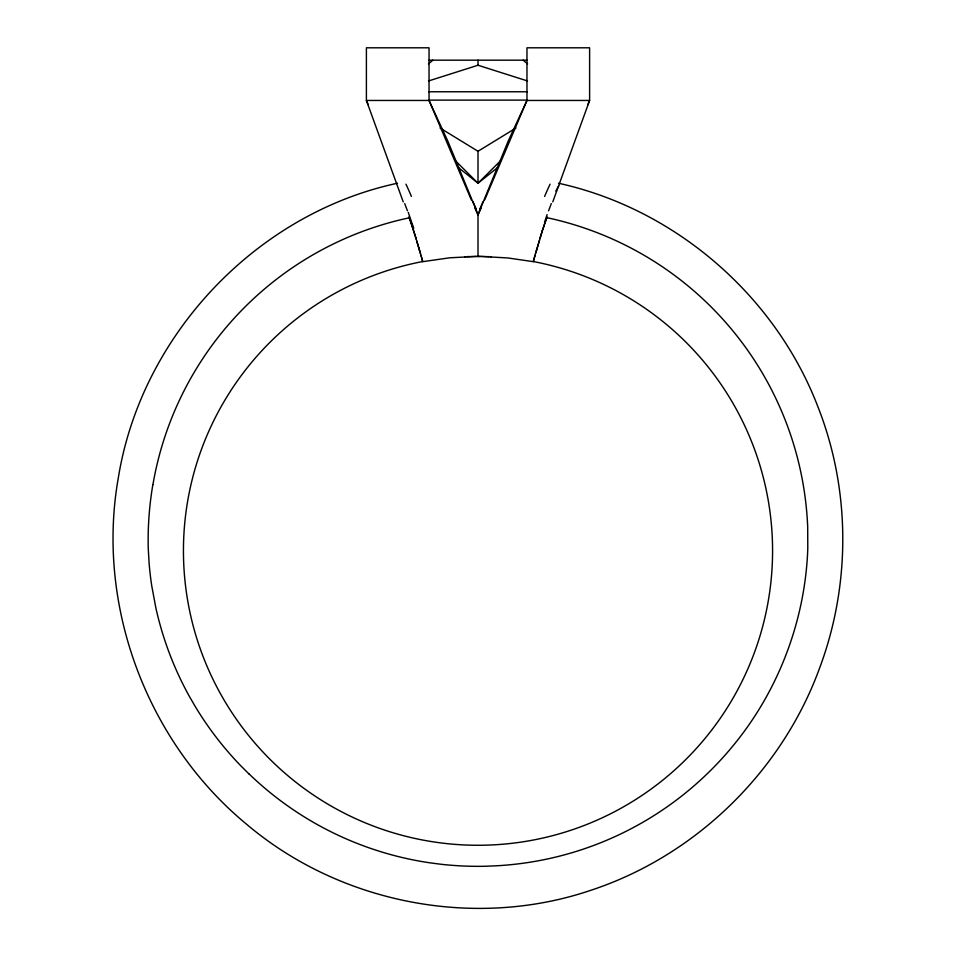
<?xml version="1.0" encoding="UTF-8"?>
<svg xmlns="http://www.w3.org/2000/svg" width="956" height="956" viewBox="0 0 956 956"><rect width="100%" height="100%" fill="white"/><g stroke="black" fill="none" stroke-linecap="round" stroke-linejoin="round"><path stroke-width="1.43" d="M533.711 260.08L533.293 261.669L507.851 257.953L481.537 256.459M533.854 259.554L534.285 257.977M535.491 253.746L533.329 261.538A294.567 294.484 0 0 1 723.333 713.785A294.567 294.484 0 0 1 232.678 713.785A294.567 294.484 0 0 1 422.695 261.538L421.62 257.594M534.452 257.391L535.037 255.324M540.164 237.96L540.51 236.753M539.507 240.207L535.838 252.563M539.961 238.653L540.307 237.446M540.104 238.128L538.539 243.517M540.57 236.574L541.598 233.109M535.444 253.938L535.862 252.515M540.367 237.267L541.801 232.416M538.097 245.011L538.3 244.33M536.256 251.189L536.459 250.496M538.132 244.903L536.483 250.424M541.741 232.619L542.016 231.722M541.944 231.938L542.219 231.029M542.16 231.256L546.724 217.801M542.363 230.563L545.279 221.792M545.386 221.493L547.107 216.809M552.783 201.895L589.613 100.452L589.613 47.8L526.971 47.8L526.971 100.452L484.68 199.912M478.012 214.61L508.066 141.416L526.971 100.452L589.613 100.452L587.677 104.969M482.171 256.471L478.012 256.435L478.012 215.04L481.382 207.44M458.557 167.694L478.012 183.205L501.255 160.07M428.408 63.897L432.925 60.18M454.757 160.07L478.012 183.205L497.467 167.694M478.012 183.205L478.012 151.275L515.953 128.02M428.491 80.973L478.012 65.247L527.533 80.973M397.505 183.217C256.136 213.535 141.177 335.377 118.293 478C95.839 604.813 146.459 740.733 245.202 823.092L247.843 825.303C341.364 903.802 475.538 929.579 591.214 890.167C696.004 855.536 782.223 771.229 819.794 667.539C850.924 584.092 850.589 489.436 817.81 406.503C775.077 295.368 674.912 208.767 558.495 183.241M464.712 256.734L465.548 256.698M467.209 256.638L469.695 256.555M470.531 256.531L473.017 256.483M473.841 256.471L480.51 256.447M476.243 256.447L449.87 257.785L422.731 261.669L421.465 257.033M477.175 256.435L478.012 256.435M429.077 60.18L526.935 60.18M428.814 91.764L527.21 91.764M428.814 100.117L527.21 100.117M483.007 256.483L483.832 256.495M484.656 256.507L485.493 256.531M486.317 256.555L487.142 256.578M487.978 256.602L488.803 256.638M490.476 256.698L491.312 256.734M440.059 128.02L478.012 151.275M523.087 60.18L527.604 63.897M249.157 774.145L240.41 765.398A331.971 331.875 0 0 1 195.263 706.556L189.085 695.872A330.19 330.095 0 0 1 155.804 607.622L151.717 585.705A336.524 336.428 0 0 1 149.124 563.49L148.264 548.613A256.961 256.889 0 0 1 148.144 542.936L148.18 535.348A332.855 332.76 0 0 1 152.852 484.68M474.642 207.44L478.012 215.088M471.344 199.912L429.041 100.452L429.041 47.8L366.399 47.8L366.399 100.452L403.241 201.895M368.335 104.969L366.399 100.452L429.041 100.452L447.946 141.416L478.012 214.431M408.905 216.809L410.638 221.493M410.877 222.162L411.104 222.832M411.343 223.513L411.582 224.194M411.809 224.863L412.036 225.544M412.263 226.225L415.035 235.176M418.716 247.664L419.541 250.424M418.298 246.278L420.365 253.209M417.987 245.214L418.644 247.413M417.772 244.485L418.095 245.596M419.517 250.353L419.947 251.822M417.545 243.744L417.892 244.903M417.676 244.21L416.685 240.816M415.251 235.869L415.657 237.267M417.473 243.517L416.063 238.653M420.329 253.113L420.52 253.746M415.86 237.96L409.288 217.801A329.844 329.748 0 0 0 152.912 484.692M420.497 253.675L421.285 256.387M415.752 237.602L416.207 239.167M420.987 255.348L421.441 256.925M478.012 60.18L478.012 65.247M482.971 201.847A89.792 9.142 -64.3 0 1 479.876 208.862M476.136 208.862A89.792 9.142 64.3 0 1 473.041 201.847M544.609 196.41A98.552 19.311 -71.6 0 1 550.07 184.173M551.301 203.604A89.649 10.659 -67 0 1 548.553 210.81M405.953 184.173A98.552 19.311 71.6 0 1 411.403 196.41M407.459 210.81A89.649 10.659 67 0 1 404.711 203.604M547.095 214.586A61.315 2.354 -70.7 0 1 544.526 222.342M546.76 217.633A330.202 330.119 0 0 1 807.689 527.031L807.784 548.206A269.114 269.042 0 0 1 806.936 563.275C801.606 628.833 776.212 692.61 734.746 743.696A332.198 332.102 0 0 1 691.331 788.15A329.091 329.007 0 0 1 496.26 865.801L485.23 866.267A336.62 336.524 0 0 1 440.967 864.26L429.985 862.838A329.593 329.497 0 0 1 249.217 774.073M555.818 191.14A60.324 3.346 -67.9 0 1 558.818 185.834M413.757 228.353A60.527 0.813 70.7 0 1 408.272 212.423"/></g></svg>
